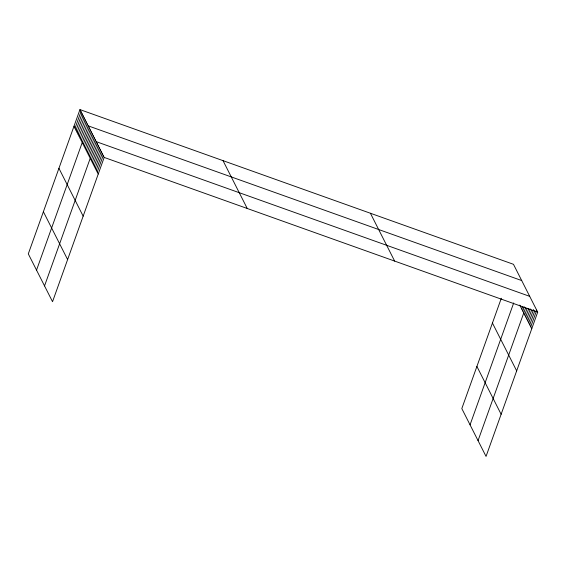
<?xml version="1.0" encoding="UTF-8"?>
<svg xmlns="http://www.w3.org/2000/svg" width="566" height="566" viewBox="0 0 566 566"><rect width="100%" height="100%" fill="white"/><g stroke="black" fill="none" stroke-linecap="round" stroke-linejoin="round"><path stroke-width="0.85" d="M79.955 109.592L28.3 253.865L52.532 301.699L104.186 157.426L79.955 109.592L513.468 264.301L537.7 312.135L486.045 456.408L461.814 408.574L501.313 298.254M75.045 128.227L80.988 111.622M76.07 130.258L82.013 113.66M77.103 132.295L83.046 115.69M78.129 134.326L84.072 117.721M79.162 136.356L85.105 119.759M80.188 138.394L86.138 121.789M81.221 140.425L87.164 123.82M36.535 270.124L88.197 125.857L521.711 280.566M83.252 144.429L89.195 127.831M84.249 146.403L90.192 129.805M85.247 148.377L91.19 131.772M86.251 150.351L92.194 133.746M87.249 152.325L93.192 135.72M88.246 154.299L94.189 137.694M89.244 156.273L95.194 139.668M44.537 285.915L96.192 141.642L529.705 296.351M91.246 160.213L97.189 143.615M92.244 162.187L98.187 145.589M93.241 164.161L99.191 147.563M94.246 166.135L100.189 149.53M95.244 168.109L101.187 151.504M96.241 170.083L102.184 153.478M97.239 172.057L103.189 155.452M470.049 424.84L513.695 302.952M521.76 309.008L522.651 306.517M522.758 310.982L524.243 306.829M478.051 440.624L525.545 307.975M524.76 314.929L527.137 308.286M525.757 316.903L528.729 308.597M526.755 318.87L530.328 308.916M527.76 320.844L531.623 310.055M528.757 322.818L533.512 309.538M529.755 324.792L534.806 310.684M530.759 326.766L536.702 310.161M104.186 157.426L537.7 312.135M519.765 305.06L531.757 328.74M492.441 323.037L516.673 370.872M476.897 366.443L501.129 414.277M370.412 213.248L394.643 261.082M223.018 160.645L247.243 208.479M74.012 126.197L98.243 174.031M58.928 168.321L83.16 216.162M43.384 211.734L67.616 259.568"/></g></svg>
